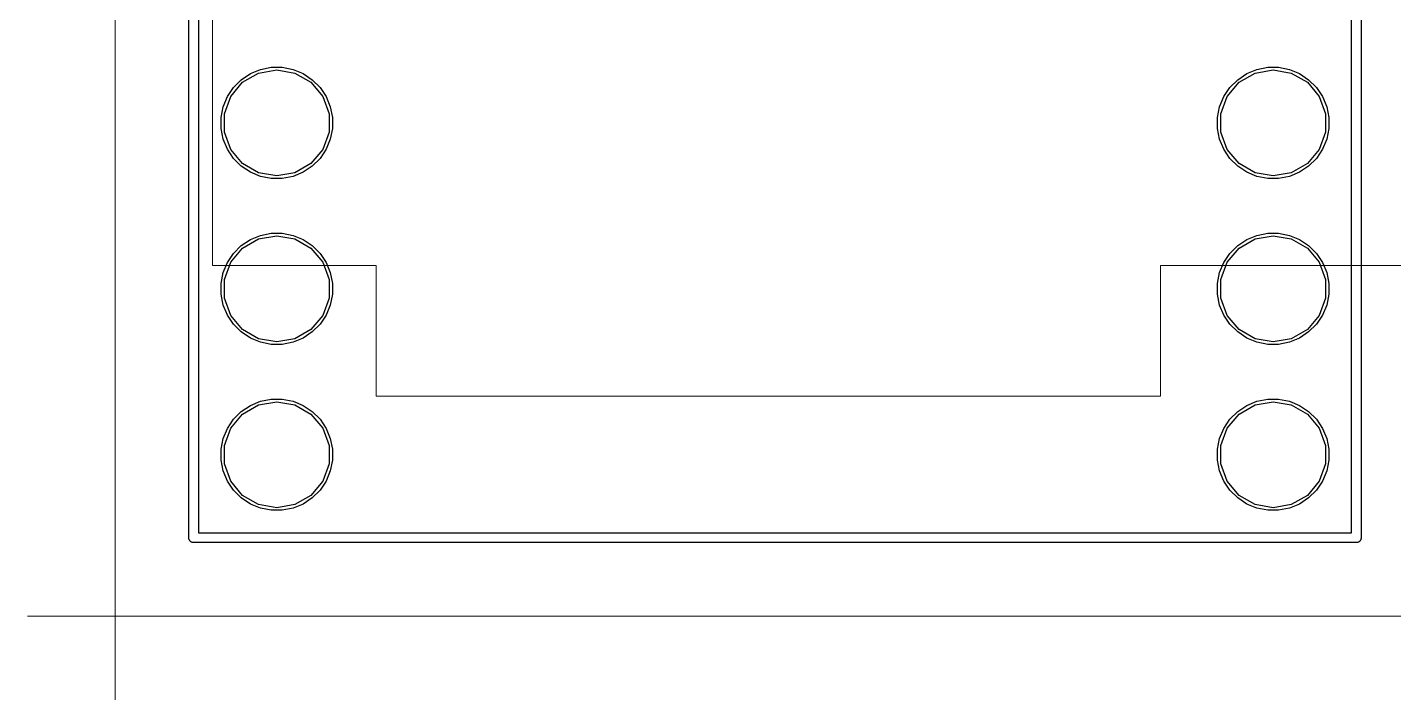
# Model space of a CAD drawing. Header units: millimetres. Extents: x 13 to 222, y -3 to 195.
# Drawn here: x 30.48 to 51.38, y 148.76 to 159.06 of the extents above; entities that cross this region are included whole.
import ezdxf

# ---------------------------------------------------------------- set-up
doc = ezdxf.new("R2010")
doc.units = ezdxf.units.MM
doc.header["$MEASUREMENT"] = 0
doc.layers.add('Ergodox plate', color=7, linetype='Continuous', lineweight=0, true_color=0xf6921e)
doc.layers.add('Orig switch cut', color=7, linetype='Continuous', lineweight=0, true_color=0xde3535)
doc.layers.add('Mask', color=134, linetype='Continuous')
doc.layers.add('Silk', color=142, linetype='Continuous')

msp = doc.modelspace()

# ---------------------------------------------------------------- linework, layer by layer
at = {"layer": 'Ergodox plate'}
msp.add_lwpolyline([(70.011, 155.409), (70.011, 165.611), (47.818, 165.611), (47.818, 167.611), (35.818, 167.611), (35.818, 165.611), (33.318, 165.611), (33.318, 155.409), (35.818, 155.409), (35.818, 153.409), (47.818, 153.409), (47.818, 155.409)], close=True, dxfattribs=at)
at = {"layer": 'Mask', "linetype": 'Continuous'}
for p, q in [((33.897, 158.348), (34.051, 158.412)), ((34.051, 158.412), (34.216, 158.445)), ((34.216, 158.445), (34.383, 158.445)), ((34.383, 158.445), (34.548, 158.412)), ((34.548, 158.412), (34.703, 158.348)), ((49.137, 158.348), (49.291, 158.412)), ((49.291, 158.412), (49.456, 158.445)), ((49.456, 158.445), (49.623, 158.445)), ((49.623, 158.445), (49.788, 158.412)), ((49.788, 158.412), (49.943, 158.348)), ((33.639, 158.136), (33.757, 158.255)), ((33.757, 158.255), (33.897, 158.348)), ((34.703, 158.348), (34.842, 158.255)), ((34.842, 158.255), (34.961, 158.136)), ((48.879, 158.136), (48.997, 158.255)), ((48.997, 158.255), (49.137, 158.348)), ((49.943, 158.348), (50.082, 158.255)), ((50.082, 158.255), (50.201, 158.136)), ((33.481, 157.842), (33.546, 157.997)), ((33.546, 157.997), (33.639, 158.136)), ((34.961, 158.136), (35.054, 157.997)), ((35.054, 157.997), (35.118, 157.842)), ((48.721, 157.842), (48.786, 157.997)), ((48.786, 157.997), (48.879, 158.136)), ((50.201, 158.136), (50.294, 157.997)), ((50.294, 157.997), (50.358, 157.842)), ((33.449, 157.677), (33.481, 157.842)), ((35.118, 157.842), (35.151, 157.677)), ((48.689, 157.677), (48.721, 157.842)), ((50.358, 157.842), (50.391, 157.677)), ((33.449, 157.51), (33.449, 157.677)), ((35.151, 157.677), (35.151, 157.51)), ((48.689, 157.51), (48.689, 157.677)), ((50.391, 157.677), (50.391, 157.51)), ((33.481, 157.345), (33.449, 157.51)), ((35.151, 157.51), (35.118, 157.345)), ((48.721, 157.345), (48.689, 157.51)), ((50.391, 157.51), (50.358, 157.345)), ((33.546, 157.191), (33.481, 157.345)), ((33.639, 157.051), (33.546, 157.191)), ((35.054, 157.191), (34.961, 157.051)), ((35.118, 157.345), (35.054, 157.191)), ((48.786, 157.191), (48.721, 157.345)), ((48.879, 157.051), (48.786, 157.191)), ((50.294, 157.191), (50.201, 157.051)), ((50.358, 157.345), (50.294, 157.191)), ((33.757, 156.933), (33.639, 157.051)), ((34.961, 157.051), (34.842, 156.933)), ((48.997, 156.933), (48.879, 157.051)), ((50.201, 157.051), (50.082, 156.933)), ((33.897, 156.839), (33.757, 156.933)), ((34.051, 156.775), (33.897, 156.839)), ((34.216, 156.743), (34.051, 156.775)), ((34.383, 156.743), (34.216, 156.743)), ((34.548, 156.775), (34.383, 156.743)), ((34.703, 156.839), (34.548, 156.775)), ((34.842, 156.933), (34.703, 156.839)), ((49.137, 156.839), (48.997, 156.933)), ((49.291, 156.775), (49.137, 156.839)), ((49.456, 156.743), (49.291, 156.775)), ((49.623, 156.743), (49.456, 156.743)), ((49.788, 156.775), (49.623, 156.743)), ((49.943, 156.839), (49.788, 156.775)), ((50.082, 156.933), (49.943, 156.839)), ((34.051, 155.872), (34.216, 155.905)), ((34.216, 155.905), (34.383, 155.905)), ((34.383, 155.905), (34.548, 155.872)), ((49.291, 155.872), (49.456, 155.905)), ((49.456, 155.905), (49.623, 155.905)), ((49.623, 155.905), (49.788, 155.872)), ((33.639, 155.596), (33.757, 155.715)), ((33.757, 155.715), (33.897, 155.808)), ((33.897, 155.808), (34.051, 155.872)), ((34.548, 155.872), (34.703, 155.808)), ((34.703, 155.808), (34.842, 155.715)), ((34.842, 155.715), (34.961, 155.596)), ((48.879, 155.596), (48.997, 155.715)), ((48.997, 155.715), (49.137, 155.808)), ((49.137, 155.808), (49.291, 155.872)), ((49.788, 155.872), (49.943, 155.808)), ((49.943, 155.808), (50.082, 155.715)), ((50.082, 155.715), (50.201, 155.596)), ((33.546, 155.457), (33.639, 155.596)), ((34.961, 155.596), (35.054, 155.457)), ((48.786, 155.457), (48.879, 155.596)), ((50.201, 155.596), (50.294, 155.457)), ((33.449, 155.137), (33.481, 155.302)), ((33.481, 155.302), (33.546, 155.457)), ((35.054, 155.457), (35.118, 155.302)), ((35.118, 155.302), (35.151, 155.137)), ((48.689, 155.137), (48.721, 155.302)), ((48.721, 155.302), (48.786, 155.457)), ((50.294, 155.457), (50.358, 155.302)), ((50.358, 155.302), (50.391, 155.137)), ((33.449, 154.97), (33.449, 155.137)), ((35.151, 155.137), (35.151, 154.97)), ((48.689, 154.97), (48.689, 155.137)), ((50.391, 155.137), (50.391, 154.97)), ((33.481, 154.805), (33.449, 154.97)), ((35.151, 154.97), (35.118, 154.805)), ((48.721, 154.805), (48.689, 154.97)), ((50.391, 154.97), (50.358, 154.805)), ((33.546, 154.651), (33.481, 154.805)), ((33.639, 154.511), (33.546, 154.651)), ((35.054, 154.651), (34.961, 154.511)), ((35.118, 154.805), (35.054, 154.651)), ((48.786, 154.651), (48.721, 154.805)), ((48.879, 154.511), (48.786, 154.651)), ((50.294, 154.651), (50.201, 154.511)), ((50.358, 154.805), (50.294, 154.651)), ((33.757, 154.393), (33.639, 154.511)), ((34.961, 154.511), (34.842, 154.393)), ((48.997, 154.393), (48.879, 154.511)), ((50.201, 154.511), (50.082, 154.393)), ((33.897, 154.299), (33.757, 154.393)), ((34.051, 154.235), (33.897, 154.299)), ((34.216, 154.203), (34.051, 154.235)), ((34.548, 154.235), (34.383, 154.203)), ((34.703, 154.299), (34.548, 154.235)), ((34.842, 154.393), (34.703, 154.299)), ((49.137, 154.299), (48.997, 154.393)), ((49.291, 154.235), (49.137, 154.299)), ((49.456, 154.203), (49.291, 154.235)), ((49.788, 154.235), (49.623, 154.203)), ((49.943, 154.299), (49.788, 154.235)), ((50.082, 154.393), (49.943, 154.299)), ((34.383, 154.203), (34.216, 154.203)), ((49.623, 154.203), (49.456, 154.203)), ((33.757, 153.175), (33.897, 153.268)), ((33.897, 153.268), (34.051, 153.332)), ((34.051, 153.332), (34.216, 153.365)), ((34.216, 153.365), (34.383, 153.365)), ((34.383, 153.365), (34.548, 153.332)), ((34.548, 153.332), (34.703, 153.268)), ((34.703, 153.268), (34.842, 153.175)), ((48.997, 153.175), (49.137, 153.268)), ((49.137, 153.268), (49.291, 153.332)), ((49.291, 153.332), (49.456, 153.365)), ((49.456, 153.365), (49.623, 153.365)), ((49.623, 153.365), (49.788, 153.332)), ((49.788, 153.332), (49.943, 153.268)), ((49.943, 153.268), (50.082, 153.175)), ((33.546, 152.917), (33.639, 153.056)), ((33.639, 153.056), (33.757, 153.175)), ((34.842, 153.175), (34.961, 153.056)), ((34.961, 153.056), (35.054, 152.917)), ((48.786, 152.917), (48.879, 153.056)), ((48.879, 153.056), (48.997, 153.175)), ((50.082, 153.175), (50.201, 153.056)), ((50.201, 153.056), (50.294, 152.917)), ((33.481, 152.762), (33.546, 152.917)), ((35.054, 152.917), (35.118, 152.762)), ((48.721, 152.762), (48.786, 152.917)), ((50.294, 152.917), (50.358, 152.762)), ((33.449, 152.597), (33.481, 152.762)), ((33.449, 152.43), (33.449, 152.597)), ((35.118, 152.762), (35.151, 152.597)), ((35.151, 152.597), (35.151, 152.43)), ((48.689, 152.597), (48.721, 152.762)), ((48.689, 152.43), (48.689, 152.597)), ((50.358, 152.762), (50.391, 152.597)), ((50.391, 152.597), (50.391, 152.43)), ((33.481, 152.265), (33.449, 152.43)), ((35.151, 152.43), (35.118, 152.265)), ((48.721, 152.265), (48.689, 152.43)), ((50.391, 152.43), (50.358, 152.265)), ((33.546, 152.111), (33.481, 152.265)), ((35.118, 152.265), (35.054, 152.111)), ((48.786, 152.111), (48.721, 152.265)), ((50.358, 152.265), (50.294, 152.111)), ((33.639, 151.971), (33.546, 152.111)), ((33.757, 151.853), (33.639, 151.971)), ((34.961, 151.971), (34.842, 151.853)), ((35.054, 152.111), (34.961, 151.971)), ((48.879, 151.971), (48.786, 152.111)), ((48.997, 151.853), (48.879, 151.971)), ((50.201, 151.971), (50.082, 151.853)), ((50.294, 152.111), (50.201, 151.971)), ((33.897, 151.759), (33.757, 151.853)), ((34.051, 151.695), (33.897, 151.759)), ((34.703, 151.759), (34.548, 151.695)), ((34.842, 151.853), (34.703, 151.759)), ((49.137, 151.759), (48.997, 151.853)), ((49.291, 151.695), (49.137, 151.759)), ((49.943, 151.759), (49.788, 151.695)), ((50.082, 151.853), (49.943, 151.759)), ((34.216, 151.663), (34.051, 151.695)), ((34.383, 151.663), (34.216, 151.663)), ((34.548, 151.695), (34.383, 151.663)), ((49.456, 151.663), (49.291, 151.695)), ((49.623, 151.663), (49.456, 151.663)), ((49.788, 151.695), (49.623, 151.663))]:
    msp.add_line(p, q, dxfattribs=at)
at = {"layer": 'Orig switch cut', "lineweight": 0}
for p, q in [((31.83, 181.98), (31.83, 148.764)), ((30.485, 150.043), (52.387, 150.043))]:
    msp.add_line(p, q, dxfattribs=at)
at = {"layer": 'Silk', "linetype": 'Continuous'}
for p, q in [((32.955, 151.257), (32.955, 181.73)), ((33.105, 181.649), (33.105, 151.319)), ((50.735, 151.319), (50.735, 181.649)), ((50.885, 181.73), (50.885, 151.237)), ((34.022, 158.357), (34.3, 158.406)), ((34.3, 158.406), (34.577, 158.357)), ((49.262, 158.357), (49.54, 158.406)), ((49.54, 158.406), (49.817, 158.357)), ((33.596, 158), (33.777, 158.216)), ((33.777, 158.216), (34.022, 158.357)), ((34.577, 158.357), (34.822, 158.216)), ((34.822, 158.216), (35.003, 158)), ((48.836, 158), (49.017, 158.216)), ((49.017, 158.216), (49.262, 158.357)), ((49.817, 158.357), (50.062, 158.216)), ((50.062, 158.216), (50.243, 158)), ((33.5, 157.735), (33.596, 158)), ((35.003, 158), (35.1, 157.735)), ((48.74, 157.735), (48.836, 158)), ((50.243, 158), (50.34, 157.735)), ((33.5, 157.453), (33.5, 157.735)), ((35.1, 157.735), (35.1, 157.453)), ((48.74, 157.453), (48.74, 157.735)), ((50.34, 157.735), (50.34, 157.453)), ((33.596, 157.187), (33.5, 157.453)), ((35.1, 157.453), (35.003, 157.187)), ((48.836, 157.187), (48.74, 157.453)), ((50.34, 157.453), (50.243, 157.187)), ((33.777, 156.971), (33.596, 157.187)), ((35.003, 157.187), (34.822, 156.971)), ((49.017, 156.971), (48.836, 157.187)), ((50.243, 157.187), (50.062, 156.971)), ((34.022, 156.83), (33.777, 156.971)), ((34.822, 156.971), (34.577, 156.83)), ((49.262, 156.83), (49.017, 156.971)), ((50.062, 156.971), (49.817, 156.83)), ((34.3, 156.781), (34.022, 156.83)), ((34.577, 156.83), (34.3, 156.781)), ((49.54, 156.781), (49.262, 156.83)), ((49.817, 156.83), (49.54, 156.781)), ((33.777, 155.676), (34.022, 155.817)), ((34.022, 155.817), (34.3, 155.866)), ((34.3, 155.866), (34.577, 155.817)), ((34.577, 155.817), (34.822, 155.676)), ((49.017, 155.676), (49.262, 155.817)), ((49.262, 155.817), (49.54, 155.866)), ((49.54, 155.866), (49.817, 155.817)), ((49.817, 155.817), (50.062, 155.676)), ((33.596, 155.46), (33.777, 155.676)), ((34.822, 155.676), (35.003, 155.46)), ((48.836, 155.46), (49.017, 155.676)), ((50.062, 155.676), (50.243, 155.46)), ((33.5, 155.195), (33.596, 155.46)), ((35.003, 155.46), (35.1, 155.195)), ((48.74, 155.195), (48.836, 155.46)), ((50.243, 155.46), (50.34, 155.195)), ((33.5, 154.913), (33.5, 155.195)), ((35.1, 155.195), (35.1, 154.913)), ((48.74, 154.913), (48.74, 155.195)), ((50.34, 155.195), (50.34, 154.913)), ((33.596, 154.647), (33.5, 154.913)), ((35.1, 154.913), (35.003, 154.647)), ((48.836, 154.647), (48.74, 154.913)), ((50.34, 154.913), (50.243, 154.647)), ((33.777, 154.431), (33.596, 154.647)), ((35.003, 154.647), (34.822, 154.431)), ((49.017, 154.431), (48.836, 154.647)), ((50.243, 154.647), (50.062, 154.431)), ((34.022, 154.29), (33.777, 154.431)), ((34.3, 154.241), (34.022, 154.29)), ((34.577, 154.29), (34.3, 154.241)), ((34.822, 154.431), (34.577, 154.29)), ((49.262, 154.29), (49.017, 154.431)), ((49.54, 154.241), (49.262, 154.29)), ((49.817, 154.29), (49.54, 154.241)), ((50.062, 154.431), (49.817, 154.29)), ((33.777, 153.136), (34.022, 153.277)), ((34.022, 153.277), (34.3, 153.326)), ((34.3, 153.326), (34.577, 153.277)), ((34.577, 153.277), (34.822, 153.136)), ((49.017, 153.136), (49.262, 153.277)), ((49.262, 153.277), (49.54, 153.326)), ((49.54, 153.326), (49.817, 153.277)), ((49.817, 153.277), (50.062, 153.136)), ((33.596, 152.92), (33.777, 153.136)), ((34.822, 153.136), (35.003, 152.92)), ((48.836, 152.92), (49.017, 153.136)), ((50.062, 153.136), (50.243, 152.92)), ((33.5, 152.655), (33.596, 152.92)), ((35.003, 152.92), (35.1, 152.655)), ((48.74, 152.655), (48.836, 152.92)), ((50.243, 152.92), (50.34, 152.655)), ((33.5, 152.373), (33.5, 152.655)), ((35.1, 152.655), (35.1, 152.373)), ((48.74, 152.373), (48.74, 152.655)), ((50.34, 152.655), (50.34, 152.373)), ((33.596, 152.107), (33.5, 152.373)), ((35.1, 152.373), (35.003, 152.107)), ((48.836, 152.107), (48.74, 152.373)), ((50.34, 152.373), (50.243, 152.107)), ((33.777, 151.891), (33.596, 152.107)), ((35.003, 152.107), (34.822, 151.891)), ((49.017, 151.891), (48.836, 152.107)), ((50.243, 152.107), (50.062, 151.891)), ((34.022, 151.75), (33.777, 151.891)), ((34.3, 151.701), (34.022, 151.75)), ((34.577, 151.75), (34.3, 151.701)), ((34.822, 151.891), (34.577, 151.75)), ((49.262, 151.75), (49.017, 151.891)), ((49.54, 151.701), (49.262, 151.75)), ((49.817, 151.75), (49.54, 151.701)), ((50.062, 151.891), (49.817, 151.75)), ((33.105, 151.319), (50.735, 151.319)), ((32.955, 151.23), (32.955, 151.257)), ((32.957, 151.224), (32.955, 151.23)), ((32.958, 151.218), (32.957, 151.224)), ((32.961, 151.212), (32.958, 151.218)), ((32.964, 151.206), (32.961, 151.212)), ((32.968, 151.2), (32.964, 151.206)), ((32.971, 151.195), (32.968, 151.2)), ((32.976, 151.19), (32.971, 151.195)), ((32.981, 151.185), (32.976, 151.19)), ((32.986, 151.182), (32.981, 151.185)), ((32.992, 151.178), (32.986, 151.182)), ((32.998, 151.175), (32.992, 151.178)), ((33.004, 151.172), (32.998, 151.175)), ((33.01, 151.171), (33.004, 151.172)), ((33.016, 151.169), (33.01, 151.171)), ((33.023, 151.169), (33.016, 151.169)), ((50.816, 151.169), (33.023, 151.169)), ((33.023, 151.169), (33.023, 151.169)), ((50.823, 151.169), (50.816, 151.169)), ((50.816, 151.169), (50.816, 151.169)), ((50.829, 151.171), (50.823, 151.169)), ((50.836, 151.172), (50.829, 151.171)), ((50.841, 151.175), (50.836, 151.172)), ((50.848, 151.178), (50.841, 151.175)), ((50.853, 151.182), (50.848, 151.178)), ((50.859, 151.185), (50.853, 151.182)), ((50.863, 151.19), (50.859, 151.185)), ((50.868, 151.195), (50.863, 151.19)), ((50.871, 151.2), (50.868, 151.195)), ((50.876, 151.206), (50.871, 151.2)), ((50.878, 151.212), (50.876, 151.206)), ((50.881, 151.218), (50.878, 151.212)), ((50.882, 151.224), (50.881, 151.218)), ((50.885, 151.23), (50.882, 151.224)), ((50.885, 151.237), (50.885, 151.237)), ((50.885, 151.237), (50.885, 151.23))]:
    msp.add_line(p, q, dxfattribs=at)

doc.saveas('drawing.dxf')
